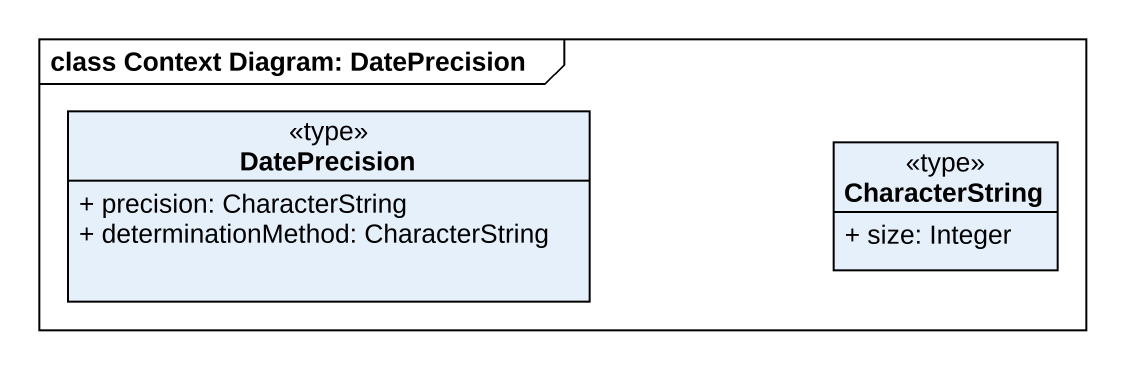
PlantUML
@startuml
mainframe class Context Diagram: DatePrecision
hide circle
hide empty members
skinparam classAttributeIconSize 0
class DatePrecision <<type>> {
  + precision: CharacterString
  + determinationMethod: CharacterString
}
class CharacterString <<type>> {
  + size: Integer
}
@enduml
